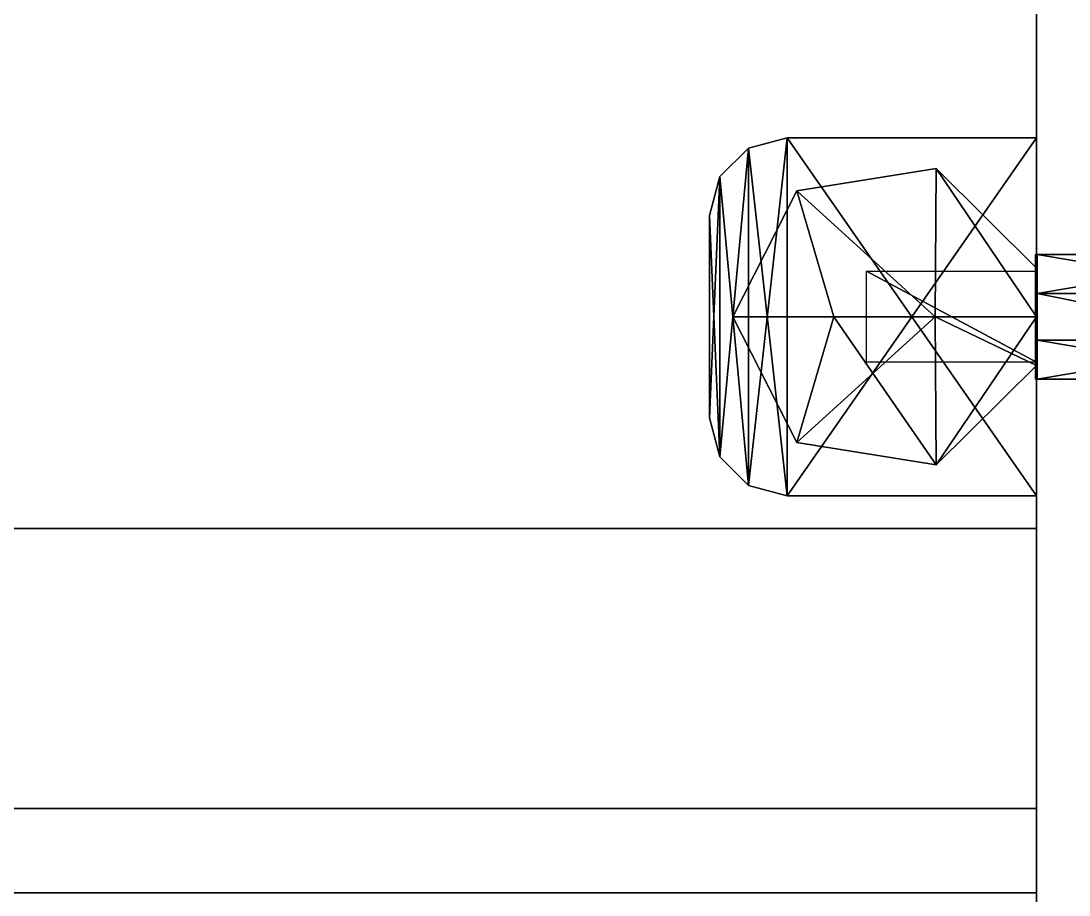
# Model space of a CAD drawing. Extents: x -100 to 4856, y -100 to 4830.
# Drawn here: x 2561.3 to 2628.6, y 44.5 to 100.6 of the extents above; entities that cross this region are included whole.
import ezdxf

# ---------------------------------------------------------------- set-up
doc = ezdxf.new("R2010")
doc.units = 0
for name, color, linetype in [('LAYER0', 7, 'CONTINUOUS'), ('LAYER1195', 7, 'CONTINUOUS'), ('LAYER1202', 7, 'CONTINUOUS'), ('LAYER1203', 254, 'CONTINUOUS'), ('LAYER837', 7, 'CONTINUOUS'), ('LAYER839', 7, 'CONTINUOUS'), ('LAYER843', 7, 'CONTINUOUS'), ('LAYER849', 7, 'CONTINUOUS'), ('LAYER852', 7, 'CONTINUOUS')]:
    doc.layers.add(name, color=color, linetype=linetype)

msp = doc.modelspace()

# ---------------------------------------------------------------- linework, layer by layer
at = {"layer": 'LAYER0', "invisible_edges": 1}
for points in [[(4856, 4830, -5), (-100, -100, -5), (-100, 4830, -5), (4856, 4830, -5)], [(-100, -100, -5), (4856, 4830, -5), (4856, -100, -5), (-100, -100, -5)], [(4856, -100), (-100, 4830), (-100, -100), (4856, -100)], [(-100, 4830), (4856, -100), (4856, 4830), (-100, 4830)]]:
    msp.add_3dface(points, dxfattribs=at)
at = {"layer": 'LAYER1195', "invisible_edges": 1}
for points in [[(2626.5, 44.6, 1984), (1842.5, 520, 1984), (1842.5, 44.6, 1984), (2626.5, 44.6, 1984)], [(1842.5, 520, 1984), (2626.5, 44.6, 1984), (2626.5, 520, 1984), (1842.5, 520, 1984)], [(2626.5, 520, 1966), (1842.5, 44.6, 1966), (1842.5, 520, 1966), (2626.5, 520, 1966)], [(1842.5, 44.6, 1966), (2626.5, 520, 1966), (2626.5, 44.6, 1966), (1842.5, 44.6, 1966)], [(2626.5, 44.6, 1984), (2626.5, 520, 1966), (2626.5, 520, 1984), (2626.5, 44.6, 1984)], [(2626.5, 520, 1966), (2626.5, 44.6, 1984), (2626.5, 44.6, 1966), (2626.5, 520, 1966)], [(1842.5, 44.6, 1966), (2626.5, 44.6, 1984), (1842.5, 44.6, 1984), (1842.5, 44.6, 1966)], [(2626.5, 44.6, 1984), (1842.5, 44.6, 1966), (2626.5, 44.6, 1966), (2626.5, 44.6, 1984)]]:
    msp.add_3dface(points, dxfattribs=at)
at = {"layer": 'LAYER1202'}
for points in [[(2608, 92.43012, 1966), (2610.5, 93.1, 1964.01), (2608, 92.43012, 1964.01), (2608, 92.43012, 1966)], [(2610.5, 93.1, 1966), (2610.5, 93.1, 1964.01), (2608, 92.43012, 1966), (2610.5, 93.1, 1966)], [(2610.5, 93.1, 1964.01), (2608, 70.76987, 1964.01), (2608, 92.43012, 1964.01), (2610.5, 93.1, 1964.01)], [(2610.5, 70.1, 1964.01), (2608, 70.76987, 1964.01), (2610.5, 93.1, 1964.01), (2610.5, 70.1, 1964.01)], [(2608, 70.76987, 1966), (2610.5, 93.1, 1966), (2608, 92.43012, 1966), (2608, 70.76987, 1966)], [(2610.5, 70.1, 1966), (2610.5, 93.1, 1966), (2608, 70.76987, 1966), (2610.5, 70.1, 1966)], [(2608, 92.43012, 1964.01), (2610.5, 70.1, 1964.01), (2610.5, 93.1, 1964.01), (2608, 92.43012, 1964.01)], [(2608, 92.43012, 1966), (2610.5, 70.1, 1966), (2610.5, 93.1, 1966), (2608, 92.43012, 1966)], [(2610.5, 93.1, 1964.01), (2608, 92.43012, 1966), (2608, 92.43012, 1964.01), (2610.5, 93.1, 1964.01)], [(2610.5, 93.1, 1966), (2608, 92.43012, 1966), (2610.5, 93.1, 1964.01), (2610.5, 93.1, 1966)], [(2626.5, 70.1, 1964.01), (2610.5, 93.1, 1964.01), (2626.5, 93.1, 1964.01), (2626.5, 70.1, 1964.01)], [(2610.5, 70.1, 1964.01), (2610.5, 93.1, 1964.01), (2626.5, 70.1, 1964.01), (2610.5, 70.1, 1964.01)], [(2626.5, 70.1, 1966), (2610.5, 93.1, 1966), (2626.5, 93.1, 1966), (2626.5, 70.1, 1966)], [(2610.5, 70.1, 1966), (2610.5, 93.1, 1966), (2626.5, 70.1, 1966), (2610.5, 70.1, 1966)], [(2610.5, 93.1, 1964.01), (2626.5, 93.1, 1966), (2626.5, 93.1, 1964.01), (2610.5, 93.1, 1964.01)], [(2610.5, 93.1, 1966), (2626.5, 93.1, 1966), (2610.5, 93.1, 1964.01), (2610.5, 93.1, 1966)], [(2610.5, 93.1, 1964.01), (2626.5, 70.1, 1964.01), (2610.5, 70.1, 1964.01), (2610.5, 93.1, 1964.01)], [(2626.5, 93.1, 1964.01), (2626.5, 70.1, 1964.01), (2610.5, 93.1, 1964.01), (2626.5, 93.1, 1964.01)], [(2626.5, 93.1, 1966), (2610.5, 93.1, 1964.01), (2610.5, 93.1, 1966), (2626.5, 93.1, 1966)], [(2626.5, 93.1, 1964.01), (2610.5, 93.1, 1964.01), (2626.5, 93.1, 1966), (2626.5, 93.1, 1964.01)], [(2610.5, 70.1, 1966), (2626.5, 93.1, 1966), (2610.5, 93.1, 1966), (2610.5, 70.1, 1966)], [(2626.5, 70.1, 1966), (2626.5, 93.1, 1966), (2610.5, 70.1, 1966), (2626.5, 70.1, 1966)], [(2626.5, 93.1, 1964.01), (2626.5, 70.1, 1966), (2626.5, 70.1, 1964.01), (2626.5, 93.1, 1964.01)], [(2626.5, 93.1, 1966), (2626.5, 70.1, 1966), (2626.5, 93.1, 1964.01), (2626.5, 93.1, 1966)], [(2626.5, 70.1, 1964.01), (2626.5, 93.1, 1966), (2626.5, 93.1, 1964.01), (2626.5, 70.1, 1964.01)], [(2626.5, 70.1, 1966), (2626.5, 93.1, 1966), (2626.5, 70.1, 1964.01), (2626.5, 70.1, 1966)], [(2606.17, 90.6, 1966), (2608, 92.43012, 1964.01), (2606.17, 90.6, 1964.01), (2606.17, 90.6, 1966)], [(2608, 92.43012, 1966), (2608, 92.43012, 1964.01), (2606.17, 90.6, 1966), (2608, 92.43012, 1966)], [(2608, 92.43012, 1964.01), (2608, 70.76987, 1964.01), (2606.17, 90.6, 1964.01), (2608, 92.43012, 1964.01)], [(2606.17, 72.6, 1966), (2608, 92.43012, 1966), (2606.17, 90.6, 1966), (2606.17, 72.6, 1966)], [(2608, 70.76987, 1966), (2608, 92.43012, 1966), (2606.17, 72.6, 1966), (2608, 70.76987, 1966)], [(2606.17, 90.6, 1964.01), (2608, 70.76987, 1964.01), (2608, 92.43012, 1964.01), (2606.17, 90.6, 1964.01)], [(2606.17, 90.6, 1966), (2608, 70.76987, 1966), (2608, 92.43012, 1966), (2606.17, 90.6, 1966)], [(2608, 92.43012, 1964.01), (2606.17, 90.6, 1966), (2606.17, 90.6, 1964.01), (2608, 92.43012, 1964.01)], [(2608, 92.43012, 1966), (2606.17, 90.6, 1966), (2608, 92.43012, 1964.01), (2608, 92.43012, 1966)], [(2608, 70.76987, 1964.01), (2610.5, 70.1, 1964.01), (2608, 92.43012, 1964.01), (2608, 70.76987, 1964.01)], [(2608, 70.76987, 1966), (2610.5, 70.1, 1966), (2608, 92.43012, 1966), (2608, 70.76987, 1966)], [(2611.113, 89.6835, 1980), (2620.069, 91.11755, 1966), (2611.113, 89.6835, 1966), (2611.113, 89.6835, 1980)], [(2620.069, 91.11755, 1980), (2620.069, 91.11755, 1966), (2611.113, 89.6835, 1980), (2620.069, 91.11755, 1980)], [(2620.069, 91.11755, 1980), (2611.113, 89.6835, 1980), (2620, 81.6, 1980), (2620.069, 91.11755, 1980)], [(2620.069, 91.11755, 1966), (2611.113, 89.6835, 1980), (2611.113, 89.6835, 1966), (2620.069, 91.11755, 1966)], [(2620.069, 91.11755, 1980), (2611.113, 89.6835, 1980), (2620.069, 91.11755, 1966), (2620.069, 91.11755, 1980)], [(2620.069, 91.11755, 1980), (2611.113, 89.6835, 1980), (2620, 81.6, 1980), (2620.069, 91.11755, 1980)], [(2626.5, 81.6, 1980), (2620.069, 91.11755, 1980), (2620, 81.6, 1980), (2626.5, 81.6, 1980)], [(2626.5, 81.6, 1980), (2620.069, 91.11755, 1980), (2620, 81.6, 1980), (2626.5, 81.6, 1980)], [(2626.5, 84.7225, 1980), (2620.069, 91.11755, 1980), (2626.5, 81.6, 1980), (2626.5, 84.7225, 1980)], [(2620.069, 91.11755, 1966), (2626.5, 84.7225, 1980), (2626.5, 84.7225, 1966), (2620.069, 91.11755, 1966)], [(2620.069, 91.11755, 1980), (2626.5, 84.7225, 1980), (2620.069, 91.11755, 1966), (2620.069, 91.11755, 1980)], [(2626.5, 84.7225, 1966), (2620.069, 91.11755, 1980), (2620.069, 91.11755, 1966), (2626.5, 84.7225, 1966)], [(2626.5, 84.7225, 1980), (2620.069, 91.11755, 1980), (2626.5, 84.7225, 1966), (2626.5, 84.7225, 1980)], [(2626.5, 84.7225, 1980), (2620.069, 91.11755, 1980), (2626.5, 81.6, 1980), (2626.5, 84.7225, 1980)], [(2605.5, 88.1, 1966), (2606.17, 90.6, 1964.01), (2605.5, 88.1, 1964.01), (2605.5, 88.1, 1966)], [(2606.17, 90.6, 1966), (2606.17, 90.6, 1964.01), (2605.5, 88.1, 1966), (2606.17, 90.6, 1966)], [(2606.17, 90.6, 1964.01), (2606.17, 72.6, 1964.01), (2605.5, 88.1, 1964.01), (2606.17, 90.6, 1964.01)], [(2605.5, 75.1, 1966), (2606.17, 90.6, 1966), (2605.5, 88.1, 1966), (2605.5, 75.1, 1966)], [(2606.17, 72.6, 1966), (2606.17, 90.6, 1966), (2605.5, 75.1, 1966), (2606.17, 72.6, 1966)], [(2605.5, 88.1, 1964.01), (2606.17, 72.6, 1964.01), (2606.17, 90.6, 1964.01), (2605.5, 88.1, 1964.01)], [(2605.5, 88.1, 1966), (2606.17, 72.6, 1966), (2606.17, 90.6, 1966), (2605.5, 88.1, 1966)], [(2606.17, 90.6, 1964.01), (2605.5, 88.1, 1966), (2605.5, 88.1, 1964.01), (2606.17, 90.6, 1964.01)], [(2606.17, 90.6, 1966), (2605.5, 88.1, 1966), (2606.17, 90.6, 1964.01), (2606.17, 90.6, 1966)], [(2606.17, 90.6, 1964.01), (2608, 70.76987, 1964.01), (2606.17, 72.6, 1964.01), (2606.17, 90.6, 1964.01)], [(2606.17, 72.6, 1964.01), (2608, 70.76987, 1964.01), (2606.17, 90.6, 1964.01), (2606.17, 72.6, 1964.01)], [(2606.17, 72.6, 1966), (2608, 70.76987, 1966), (2606.17, 90.6, 1966), (2606.17, 72.6, 1966)], [(2613.5, 81.6, 1980), (2611.113, 89.6835, 1980), (2607, 81.6, 1980), (2613.5, 81.6, 1980)], [(2607, 81.6, 1980), (2611.113, 89.6835, 1966), (2607, 81.6, 1966), (2607, 81.6, 1980)], [(2611.113, 89.6835, 1980), (2611.113, 89.6835, 1966), (2607, 81.6, 1980), (2611.113, 89.6835, 1980)], [(2611.113, 89.6835, 1966), (2607, 81.6, 1980), (2607, 81.6, 1966), (2611.113, 89.6835, 1966)], [(2611.113, 89.6835, 1980), (2607, 81.6, 1980), (2611.113, 89.6835, 1966), (2611.113, 89.6835, 1980)], [(2611.113, 89.6835, 1980), (2607, 81.6, 1980), (2613.5, 81.6, 1980), (2611.113, 89.6835, 1980)], [(2620, 81.6, 1980), (2611.113, 89.6835, 1980), (2613.5, 81.6, 1980), (2620, 81.6, 1980)], [(2620, 81.6, 1980), (2611.113, 89.6835, 1980), (2613.5, 81.6, 1980), (2620, 81.6, 1980)], [(2605.5, 75.1, 1966), (2605.5, 88.1, 1964.01), (2605.5, 88.1, 1966), (2605.5, 75.1, 1966)], [(2605.5, 75.1, 1964.01), (2605.5, 88.1, 1964.01), (2605.5, 75.1, 1966), (2605.5, 75.1, 1964.01)], [(2605.5, 75.1, 1964.01), (2605.5, 88.1, 1966), (2605.5, 88.1, 1964.01), (2605.5, 75.1, 1964.01)], [(2605.5, 75.1, 1966), (2605.5, 88.1, 1966), (2605.5, 75.1, 1964.01), (2605.5, 75.1, 1966)], [(2605.5, 88.1, 1964.01), (2606.17, 72.6, 1964.01), (2605.5, 75.1, 1964.01), (2605.5, 88.1, 1964.01)], [(2605.5, 75.1, 1964.01), (2606.17, 72.6, 1964.01), (2605.5, 88.1, 1964.01), (2605.5, 75.1, 1964.01)], [(2605.5, 75.1, 1966), (2606.17, 72.6, 1966), (2605.5, 88.1, 1966), (2605.5, 75.1, 1966)], [(2615.592, 84.5198, 1964), (2626.5, 78.6802, 1964), (2615.592, 78.6802, 1964), (2615.592, 84.5198, 1964)], [(2626.5, 84.5198, 1964), (2626.5, 78.6802, 1964), (2615.592, 84.5198, 1964), (2626.5, 84.5198, 1964)], [(2626.5, 84.7225, 1980), (2626.5, 78.4775, 1966), (2626.5, 84.7225, 1966), (2626.5, 84.7225, 1980)], [(2626.5, 78.4775, 1980), (2626.5, 78.4775, 1966), (2626.5, 84.7225, 1980), (2626.5, 78.4775, 1980)], [(2626.5, 78.4775, 1966), (2626.5, 84.7225, 1980), (2626.5, 84.7225, 1966), (2626.5, 78.4775, 1966)], [(2626.5, 78.4775, 1980), (2626.5, 84.7225, 1980), (2626.5, 78.4775, 1966), (2626.5, 78.4775, 1980)], [(2611.113, 73.51649, 1980), (2613.5, 81.6, 1980), (2607, 81.6, 1980), (2611.113, 73.51649, 1980)], [(2607, 81.6, 1966), (2611.113, 73.51649, 1980), (2607, 81.6, 1980), (2607, 81.6, 1966)], [(2611.113, 73.51649, 1966), (2611.113, 73.51649, 1980), (2607, 81.6, 1966), (2611.113, 73.51649, 1966)], [(2607, 81.6, 1966), (2611.113, 73.51649, 1980), (2611.113, 73.51649, 1966), (2607, 81.6, 1966)], [(2607, 81.6, 1980), (2611.113, 73.51649, 1980), (2607, 81.6, 1966), (2607, 81.6, 1980)], [(2611.113, 73.51649, 1980), (2607, 81.6, 1980), (2613.5, 81.6, 1980), (2611.113, 73.51649, 1980)], [(2620.069, 72.08245, 1980), (2613.5, 81.6, 1980), (2611.113, 73.51649, 1980), (2620.069, 72.08245, 1980)], [(2620, 81.6, 1980), (2611.113, 73.51649, 1980), (2613.5, 81.6, 1980), (2620, 81.6, 1980)], [(2620.069, 72.08245, 1980), (2611.113, 73.51649, 1980), (2620, 81.6, 1980), (2620.069, 72.08245, 1980)], [(2620, 81.6, 1980), (2613.5, 81.6, 1980), (2620.069, 72.08245, 1980), (2620, 81.6, 1980)], [(2626.5, 78.4775, 1980), (2620, 81.6, 1980), (2620.069, 72.08245, 1980), (2626.5, 78.4775, 1980)], [(2626.5, 81.6, 1980), (2620, 81.6, 1980), (2626.5, 78.4775, 1980), (2626.5, 81.6, 1980)], [(2626.5, 81.6, 1980), (2620.069, 72.08245, 1980), (2620, 81.6, 1980), (2626.5, 81.6, 1980)], [(2626.5, 78.4775, 1980), (2620.069, 72.08245, 1980), (2626.5, 81.6, 1980), (2626.5, 78.4775, 1980)], [(2620.069, 72.08245, 1966), (2626.5, 78.4775, 1980), (2620.069, 72.08245, 1980), (2620.069, 72.08245, 1966)], [(2626.5, 78.4775, 1966), (2626.5, 78.4775, 1980), (2620.069, 72.08245, 1966), (2626.5, 78.4775, 1966)], [(2620.069, 72.08245, 1966), (2626.5, 78.4775, 1980), (2626.5, 78.4775, 1966), (2620.069, 72.08245, 1966)], [(2620.069, 72.08245, 1980), (2626.5, 78.4775, 1980), (2620.069, 72.08245, 1966), (2620.069, 72.08245, 1980)], [(2605.5, 75.1, 1964.01), (2606.17, 72.6, 1966), (2605.5, 75.1, 1966), (2605.5, 75.1, 1964.01)], [(2606.17, 72.6, 1964.01), (2606.17, 72.6, 1966), (2605.5, 75.1, 1964.01), (2606.17, 72.6, 1964.01)], [(2606.17, 72.6, 1964.01), (2605.5, 75.1, 1966), (2605.5, 75.1, 1964.01), (2606.17, 72.6, 1964.01)], [(2606.17, 72.6, 1966), (2605.5, 75.1, 1966), (2606.17, 72.6, 1964.01), (2606.17, 72.6, 1966)], [(2611.113, 73.51649, 1966), (2620.069, 72.08245, 1980), (2611.113, 73.51649, 1980), (2611.113, 73.51649, 1966)], [(2620.069, 72.08245, 1966), (2620.069, 72.08245, 1980), (2611.113, 73.51649, 1966), (2620.069, 72.08245, 1966)], [(2611.113, 73.51649, 1966), (2620.069, 72.08245, 1980), (2620.069, 72.08245, 1966), (2611.113, 73.51649, 1966)], [(2611.113, 73.51649, 1980), (2620.069, 72.08245, 1980), (2611.113, 73.51649, 1966), (2611.113, 73.51649, 1980)], [(2606.17, 72.6, 1964.01), (2608, 70.76987, 1966), (2606.17, 72.6, 1966), (2606.17, 72.6, 1964.01)], [(2608, 70.76987, 1964.01), (2608, 70.76987, 1966), (2606.17, 72.6, 1964.01), (2608, 70.76987, 1964.01)], [(2608, 70.76987, 1964.01), (2606.17, 72.6, 1966), (2606.17, 72.6, 1964.01), (2608, 70.76987, 1964.01)], [(2608, 70.76987, 1966), (2606.17, 72.6, 1966), (2608, 70.76987, 1964.01), (2608, 70.76987, 1966)], [(2608, 70.76987, 1964.01), (2610.5, 70.1, 1966), (2608, 70.76987, 1966), (2608, 70.76987, 1964.01)], [(2610.5, 70.1, 1964.01), (2610.5, 70.1, 1966), (2608, 70.76987, 1964.01), (2610.5, 70.1, 1964.01)], [(2610.5, 70.1, 1964.01), (2608, 70.76987, 1966), (2608, 70.76987, 1964.01), (2610.5, 70.1, 1964.01)], [(2610.5, 70.1, 1966), (2608, 70.76987, 1966), (2610.5, 70.1, 1964.01), (2610.5, 70.1, 1966)], [(2610.5, 70.1, 1966), (2626.5, 70.1, 1964.01), (2610.5, 70.1, 1964.01), (2610.5, 70.1, 1966)], [(2626.5, 70.1, 1966), (2626.5, 70.1, 1964.01), (2610.5, 70.1, 1966), (2626.5, 70.1, 1966)], [(2626.5, 70.1, 1964.01), (2610.5, 70.1, 1966), (2610.5, 70.1, 1964.01), (2626.5, 70.1, 1964.01)], [(2626.5, 70.1, 1966), (2610.5, 70.1, 1966), (2626.5, 70.1, 1964.01), (2626.5, 70.1, 1966)]]:
    msp.add_3dface(points, dxfattribs=at)
at = {"layer": 'LAYER1203'}
for points in [[(2626.55, 83.1, 1974.83), (2626.45, 85.6, 1971.5), (2626.45, 83.1, 1974.83), (2626.55, 83.1, 1974.83)], [(2626.55, 85.6, 1971.5), (2626.45, 85.6, 1971.5), (2626.55, 83.1, 1974.83), (2626.55, 85.6, 1971.5)], [(2626.55, 85.6, 1971.5), (2626.45, 83.1, 1968.17), (2626.45, 85.6, 1971.5), (2626.55, 85.6, 1971.5)], [(2626.55, 83.1, 1968.17), (2626.45, 83.1, 1968.17), (2626.55, 85.6, 1971.5), (2626.55, 83.1, 1968.17)], [(2626.45, 85.6, 1975.5), (2626.45, 77.6, 1967.5), (2626.45, 77.6, 1975.5), (2626.45, 85.6, 1975.5)], [(2626.45, 85.6, 1967.5), (2626.45, 77.6, 1967.5), (2626.45, 85.6, 1975.5), (2626.45, 85.6, 1967.5)], [(2626.55, 85.6, 1975.5), (2626.45, 85.6, 1967.5), (2626.45, 85.6, 1975.5), (2626.55, 85.6, 1975.5)], [(2626.55, 85.6, 1967.5), (2626.45, 85.6, 1967.5), (2626.55, 85.6, 1975.5), (2626.55, 85.6, 1967.5)], [(2626.55, 77.6, 1967.5), (2626.45, 85.6, 1967.5), (2626.55, 85.6, 1967.5), (2626.55, 77.6, 1967.5)], [(2626.45, 77.6, 1967.5), (2626.45, 85.6, 1967.5), (2626.55, 77.6, 1967.5), (2626.45, 77.6, 1967.5)], [(2626.55, 85.6, 1975.5), (2626.45, 77.6, 1975.5), (2626.55, 77.6, 1975.5), (2626.55, 85.6, 1975.5)], [(2626.45, 85.6, 1975.5), (2626.45, 77.6, 1975.5), (2626.55, 85.6, 1975.5), (2626.45, 85.6, 1975.5)], [(2641.45, 83.1, 1974.83), (2626.55, 85.6, 1971.5), (2626.55, 83.1, 1974.83), (2641.45, 83.1, 1974.83)], [(2641.45, 85.6, 1971.5), (2626.55, 85.6, 1971.5), (2641.45, 83.1, 1974.83), (2641.45, 85.6, 1971.5)], [(2641.45, 85.6, 1971.5), (2626.55, 83.1, 1968.17), (2626.55, 85.6, 1971.5), (2641.45, 85.6, 1971.5)], [(2641.45, 83.1, 1968.17), (2626.55, 83.1, 1968.17), (2641.45, 85.6, 1971.5), (2641.45, 83.1, 1968.17)], [(2626.55, 77.6, 1975.5), (2626.55, 85.6, 1967.5), (2626.55, 85.6, 1975.5), (2626.55, 77.6, 1975.5)], [(2626.55, 77.6, 1967.5), (2626.55, 85.6, 1967.5), (2626.55, 77.6, 1975.5), (2626.55, 77.6, 1967.5)], [(2626.45, 80.1, 1974.83), (2626.55, 83.1, 1974.83), (2626.45, 83.1, 1974.83), (2626.45, 80.1, 1974.83)], [(2626.55, 80.1, 1974.83), (2626.55, 83.1, 1974.83), (2626.45, 80.1, 1974.83), (2626.55, 80.1, 1974.83)], [(2626.55, 80.1, 1968.17), (2626.45, 83.1, 1968.17), (2626.55, 83.1, 1968.17), (2626.55, 80.1, 1968.17)], [(2626.45, 80.1, 1968.17), (2626.45, 83.1, 1968.17), (2626.55, 80.1, 1968.17), (2626.45, 80.1, 1968.17)], [(2641.45, 80.1, 1974.83), (2626.55, 83.1, 1974.83), (2626.55, 80.1, 1974.83), (2641.45, 80.1, 1974.83)], [(2641.45, 83.1, 1974.83), (2626.55, 83.1, 1974.83), (2641.45, 80.1, 1974.83), (2641.45, 83.1, 1974.83)], [(2641.45, 80.1, 1968.17), (2626.55, 83.1, 1968.17), (2641.45, 83.1, 1968.17), (2641.45, 80.1, 1968.17)], [(2626.55, 80.1, 1968.17), (2626.55, 83.1, 1968.17), (2641.45, 80.1, 1968.17), (2626.55, 80.1, 1968.17)], [(2626.45, 80.1, 1974.83), (2626.55, 77.6, 1971.5), (2626.55, 80.1, 1974.83), (2626.45, 80.1, 1974.83)], [(2626.45, 77.6, 1971.5), (2626.55, 77.6, 1971.5), (2626.45, 80.1, 1974.83), (2626.45, 77.6, 1971.5)], [(2626.45, 77.6, 1971.5), (2626.55, 80.1, 1968.17), (2626.55, 77.6, 1971.5), (2626.45, 77.6, 1971.5)], [(2626.45, 80.1, 1968.17), (2626.55, 80.1, 1968.17), (2626.45, 77.6, 1971.5), (2626.45, 80.1, 1968.17)], [(2626.55, 80.1, 1974.83), (2641.45, 77.6, 1971.5), (2641.45, 80.1, 1974.83), (2626.55, 80.1, 1974.83)], [(2626.55, 77.6, 1971.5), (2641.45, 77.6, 1971.5), (2626.55, 80.1, 1974.83), (2626.55, 77.6, 1971.5)], [(2626.55, 77.6, 1971.5), (2641.45, 80.1, 1968.17), (2641.45, 77.6, 1971.5), (2626.55, 77.6, 1971.5)], [(2626.55, 80.1, 1968.17), (2641.45, 80.1, 1968.17), (2626.55, 77.6, 1971.5), (2626.55, 80.1, 1968.17)], [(2626.55, 77.6, 1967.5), (2626.45, 77.6, 1975.5), (2626.45, 77.6, 1967.5), (2626.55, 77.6, 1967.5)], [(2626.55, 77.6, 1975.5), (2626.45, 77.6, 1975.5), (2626.55, 77.6, 1967.5), (2626.55, 77.6, 1975.5)]]:
    msp.add_3dface(points, dxfattribs=at)
at = {"layer": 'LAYER837', "invisible_edges": 1}
for points in [[(2626.5, 44.6, 316.49), (1842.5, 520, 316.49), (1842.5, 44.6, 316.49), (2626.5, 44.6, 316.49)], [(1842.5, 520, 316.49), (2626.5, 44.6, 316.49), (2626.5, 520, 316.49), (1842.5, 520, 316.49)], [(2626.5, 520, 298.49), (1842.5, 44.6, 298.49), (1842.5, 520, 298.49), (2626.5, 520, 298.49)], [(1842.5, 44.6, 298.49), (2626.5, 520, 298.49), (2626.5, 44.6, 298.49), (1842.5, 44.6, 298.49)], [(2626.5, 44.6, 316.49), (2626.5, 520, 298.49), (2626.5, 520, 316.49), (2626.5, 44.6, 316.49)], [(2626.5, 520, 298.49), (2626.5, 44.6, 316.49), (2626.5, 44.6, 298.49), (2626.5, 520, 298.49)], [(1842.5, 44.6, 298.49), (2626.5, 44.6, 316.49), (1842.5, 44.6, 316.49), (1842.5, 44.6, 298.49)], [(2626.5, 44.6, 316.49), (1842.5, 44.6, 298.49), (2626.5, 44.6, 298.49), (2626.5, 44.6, 316.49)]]:
    msp.add_3dface(points, dxfattribs=at)
at = {"layer": 'LAYER839', "invisible_edges": 1}
for points in [[(2626.5, 20, 2540), (2626.5, 580), (2626.5, 20), (2626.5, 20, 2540)], [(2626.5, 580), (2626.5, 20, 2540), (2626.5, 580, 2540), (2626.5, 580)], [(2644.5, 20), (2626.5, 580), (2644.5, 580), (2644.5, 20)], [(2626.5, 580), (2644.5, 20), (2626.5, 20), (2626.5, 580)], [(2626.5, 20, 2540), (2644.5, 580, 2540), (2626.5, 580, 2540), (2626.5, 20, 2540)], [(2644.5, 580, 2540), (2626.5, 20, 2540), (2644.5, 20, 2540), (2644.5, 580, 2540)]]:
    msp.add_3dface(points, dxfattribs=at)
at = {"layer": 'LAYER843', "invisible_edges": 1}
for points in [[(1842.5, 20, 80), (2626.5, 580, 80), (2626.5, 20, 80), (1842.5, 20, 80)], [(2626.5, 580, 80), (1842.5, 20, 80), (1842.5, 580, 80), (2626.5, 580, 80)], [(1842.5, 580, 98), (2626.5, 20, 98), (2626.5, 580, 98), (1842.5, 580, 98)], [(2626.5, 20, 98), (1842.5, 580, 98), (1842.5, 20, 98), (2626.5, 20, 98)], [(2626.5, 20, 98), (2626.5, 580, 80), (2626.5, 580, 98), (2626.5, 20, 98)], [(2626.5, 580, 80), (2626.5, 20, 98), (2626.5, 20, 80), (2626.5, 580, 80)]]:
    msp.add_3dface(points, dxfattribs=at)
at = {"layer": 'LAYER849', "invisible_edges": 1}
for points in [[(1842.5, 68), (2626.5, 50), (1842.5, 50), (1842.5, 68)], [(2626.5, 50), (1842.5, 68), (2626.5, 68), (2626.5, 50)], [(2626.5, 68, 80), (1842.5, 50, 80), (2626.5, 50, 80), (2626.5, 68, 80)], [(1842.5, 50, 80), (2626.5, 68, 80), (1842.5, 68, 80), (1842.5, 50, 80)], [(1842.5, 68), (2626.5, 68, 80), (2626.5, 68), (1842.5, 68)], [(2626.5, 68, 80), (1842.5, 68), (1842.5, 68, 80), (2626.5, 68, 80)], [(2626.5, 68, 80), (2626.5, 50), (2626.5, 68), (2626.5, 68, 80)], [(2626.5, 50), (2626.5, 68, 80), (2626.5, 50, 80), (2626.5, 50)], [(1842.5, 50, 80), (2626.5, 50), (2626.5, 50, 80), (1842.5, 50, 80)], [(2626.5, 50), (1842.5, 50, 80), (1842.5, 50), (2626.5, 50)]]:
    msp.add_3dface(points, dxfattribs=at)
at = {"layer": 'LAYER852', "invisible_edges": 1}
for points in [[(2626.5, 20, 2539), (1842.5, 580, 2539), (1842.5, 20, 2539), (2626.5, 20, 2539)], [(1842.5, 580, 2539), (2626.5, 20, 2539), (2626.5, 580, 2539), (1842.5, 580, 2539)], [(2626.5, 580, 2521), (1842.5, 20, 2521), (1842.5, 580, 2521), (2626.5, 580, 2521)], [(1842.5, 20, 2521), (2626.5, 580, 2521), (2626.5, 20, 2521), (1842.5, 20, 2521)], [(2626.5, 20, 2539), (2626.5, 580, 2521), (2626.5, 580, 2539), (2626.5, 20, 2539)], [(2626.5, 580, 2521), (2626.5, 20, 2539), (2626.5, 20, 2521), (2626.5, 580, 2521)]]:
    msp.add_3dface(points, dxfattribs=at)

doc.saveas('drawing.dxf')
